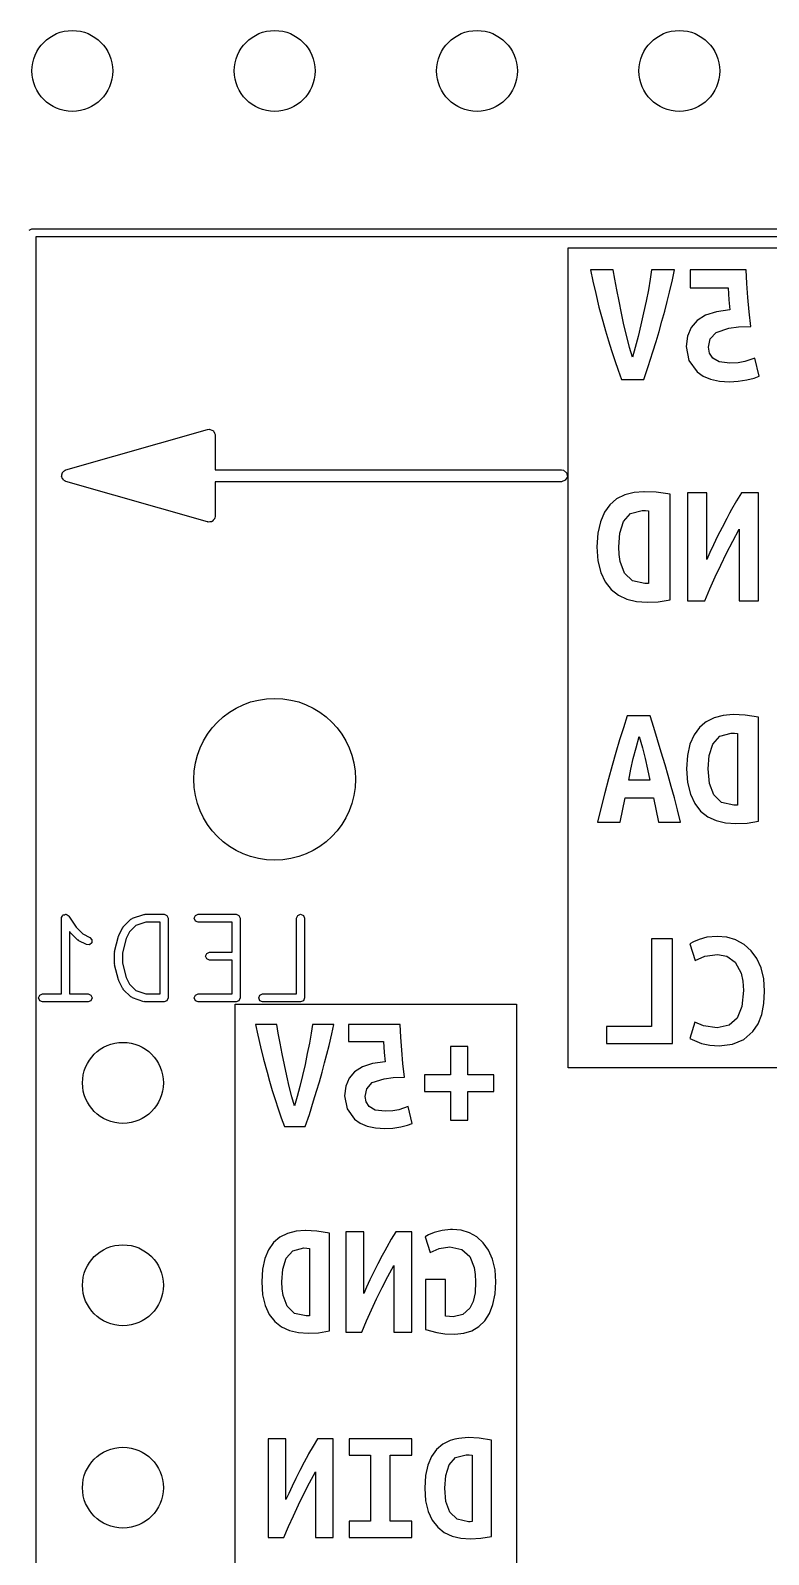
# Model space of a CAD drawing. Extents: x 51 to 109, y -109 to -51.7.
# Drawn here: x 64.24 to 73.51, y -93.55 to -74.42 of the extents above; entities that cross this region are included whole.
import ezdxf

# ---------------------------------------------------------------- set-up
doc = ezdxf.new("R2010")
doc.units = 0
doc.layers.add('BLACK', color=7, linetype='CONTINUOUS')

msp = doc.modelspace()

# ---------------------------------------------------------------- linework, layer by layer
at = {"layer": 'BLACK', "linetype": 'CONTINUOUS'}
for p, q in [((64.2266, -76.9266), (64.262, -76.912)), ((64.262, -76.912), (95.758, -76.912)), ((64.312, -77.012), (64.312, -104.319)), ((93.1973, -77.012), (64.312, -77.012)), ((70.9962, -87.4427), (70.9962, -77.1493)), ((70.9962, -77.1493), (71.274, -77.1493)), ((71.274, -77.1493), (74.522, -77.1493)), ((71.5607, -77.4271), (71.274, -77.4271)), ((71.274, -77.4271), (71.3037, -77.5683)), ((71.5807, -77.5427), (71.5607, -77.4271)), ((72.0408, -77.4271), (72.0241, -77.5424)), ((72.3297, -77.4271), (72.0408, -77.4271)), ((72.3041, -77.5516), (72.3297, -77.4271)), ((73.2298, -77.4271), (72.5275, -77.4271)), ((72.5275, -77.4271), (72.5275, -77.6538)), ((73.2382, -77.5969), (73.2298, -77.4271)), ((71.3037, -77.5683), (71.3396, -77.7249)), ((71.6052, -77.676), (71.5807, -77.5427)), ((72.0241, -77.5424), (72.0008, -77.6749)), ((72.2675, -77.7072), (72.3041, -77.5516)), ((72.5275, -77.6538), (73.0009, -77.6538)), ((73.0009, -77.6538), (73.012, -77.8027)), ((73.2498, -77.7727), (73.2382, -77.5969)), ((71.3396, -77.7249), (71.3813, -77.8936)), ((71.633, -77.8202), (71.6052, -77.676)), ((71.663, -77.9683), (71.633, -77.8202)), ((71.9727, -77.8183), (71.9419, -77.9661)), ((72.0008, -77.6749), (71.9727, -77.8183)), ((72.2062, -77.9447), (72.2381, -77.8236)), ((72.2381, -77.8236), (72.2675, -77.7072)), ((73.012, -77.8027), (73.0231, -77.9294)), ((73.2654, -77.9536), (73.2498, -77.7727)), ((71.3813, -77.8936), (71.4285, -78.0705)), ((71.6952, -78.1172), (71.663, -77.9683)), ((71.9419, -77.9661), (71.9085, -78.115)), ((72.1719, -78.0705), (72.2062, -77.9447)), ((72.7179, -77.9966), (72.612, -78.0628)), ((72.855, -77.9521), (72.7179, -77.9966)), ((73.0231, -77.9294), (72.855, -77.9521)), ((73.2854, -78.1383), (73.2654, -77.9536)), ((71.4285, -78.0705), (71.4629, -78.192)), ((71.4629, -78.192), (71.4996, -78.315)), ((71.7296, -78.2639), (71.6952, -78.1172)), ((71.9085, -78.115), (71.873, -78.2617)), ((72.0978, -78.3274), (72.1356, -78.1988)), ((72.1356, -78.1988), (72.1719, -78.0705)), ((72.5366, -78.1502), (72.4915, -78.2583)), ((72.612, -78.0628), (72.5366, -78.1502)), ((72.7753, -78.2928), (72.8509, -78.2106)), ((72.8509, -78.2106), (73.012, -78.1572)), ((73.012, -78.1572), (73.1326, -78.143)), ((73.1326, -78.143), (73.2854, -78.1383)), ((71.4996, -78.315), (71.5385, -78.4395)), ((71.7652, -78.4014), (71.7296, -78.2639)), ((71.8008, -78.5228), (71.7652, -78.4014)), ((71.8366, -78.3997), (71.8008, -78.5228)), ((71.873, -78.2617), (71.8366, -78.3997)), ((72.0586, -78.4561), (72.0978, -78.3274)), ((72.4915, -78.2583), (72.4764, -78.3872)), ((72.4764, -78.3872), (72.5097, -78.5639)), ((72.7564, -78.3984), (72.7753, -78.2928)), ((72.7675, -78.4717), (72.7564, -78.3984)), ((71.5385, -78.4395), (71.579, -78.5633)), ((71.579, -78.5633), (71.6205, -78.6844)), ((72.0002, -78.6395), (72.0586, -78.4561)), ((72.5097, -78.5639), (72.612, -78.7051)), ((72.8087, -78.535), (72.7675, -78.4717)), ((72.8909, -78.5806), (72.8087, -78.535)), ((73.0231, -78.5984), (72.8909, -78.5806)), ((73.127, -78.5934), (73.0231, -78.5984)), ((73.212, -78.5784), (73.127, -78.5934)), ((73.3365, -78.5339), (73.212, -78.5784)), ((73.3921, -78.7606), (73.3365, -78.5339)), ((71.6205, -78.6844), (71.663, -78.8029)), ((71.663, -78.8029), (71.9452, -78.8029)), ((71.9452, -78.8029), (72.0002, -78.6395)), ((72.612, -78.7051), (72.6892, -78.7584)), ((72.6892, -78.7584), (72.7831, -78.7984)), ((72.7831, -78.7984), (72.8937, -78.8234)), ((73.2365, -78.8084), (73.3287, -78.7851)), ((73.3287, -78.7851), (73.3921, -78.7606)), ((72.8937, -78.8234), (73.0209, -78.8317)), ((73.0209, -78.8317), (73.1298, -78.8251)), ((73.1298, -78.8251), (73.2365, -78.8084)), ((64.6894, -79.9379), (66.4674, -79.4299)), ((66.4674, -79.4299), (66.4933, -79.4272)), ((66.4933, -79.4272), (66.497, -79.4288)), ((66.497, -79.4288), (66.501, -79.4281)), ((66.501, -79.4281), (66.5201, -79.4391)), ((66.5201, -79.4391), (66.5402, -79.4481)), ((66.5402, -79.4481), (66.5419, -79.4518)), ((66.5419, -79.4518), (66.5455, -79.4538)), ((66.5455, -79.4538), (66.553, -79.4745)), ((66.553, -79.4745), (66.5626, -79.4942)), ((66.5626, -79.4942), (66.5616, -79.4982)), ((66.5616, -79.4982), (66.563, -79.502)), ((66.563, -79.502), (66.563, -79.935)), ((64.6618, -79.9525), (64.6718, -79.9489)), ((64.6718, -79.9489), (64.6794, -79.9415)), ((64.6794, -79.9415), (64.6849, -79.9411)), ((64.6849, -79.9411), (64.6894, -79.9379)), ((66.563, -79.935), (70.91, -79.935)), ((70.91, -79.935), (70.9357, -79.9395)), ((70.9357, -79.9395), (70.975, -79.9725)), ((64.6354, -80.0178), (64.638, -80.0074)), ((64.6378, -80.0227), (64.6354, -80.0178)), ((64.6361, -79.997), (64.6415, -79.9878)), ((64.638, -80.0074), (64.6361, -79.997)), ((64.6372, -80.0282), (64.6378, -80.0227)), ((64.6432, -80.037), (64.6372, -80.0282)), ((64.6415, -79.9878), (64.6426, -79.9772)), ((64.6426, -79.9772), (64.6465, -79.9733)), ((64.645, -80.0475), (64.6432, -80.037)), ((64.6532, -80.0543), (64.645, -80.0475)), ((64.6465, -79.9733), (64.6479, -79.968)), ((64.6479, -79.968), (64.6565, -79.9618)), ((64.6578, -80.0639), (64.6532, -80.0543)), ((64.6565, -79.9618), (64.6618, -79.9525)), ((64.6629, -80.0661), (64.6578, -80.0639)), ((64.666, -80.0707), (64.6629, -80.0661)), ((64.682, -80.0785), (64.666, -80.0707)), ((64.6843, -80.0805), (64.682, -80.0785)), ((64.687, -80.0809), (64.6843, -80.0805)), ((64.6894, -80.0821), (64.687, -80.0809)), ((66.4674, -80.5901), (64.6894, -80.0821)), ((70.91, -80.085), (66.563, -80.085)), ((66.563, -80.085), (66.563, -80.518)), ((70.9582, -80.0675), (70.91, -80.085)), ((70.9839, -80.023), (70.9582, -80.0675)), ((70.975, -79.9725), (70.9839, -80.023)), ((71.6029, -80.3003), (71.5178, -80.3734)), ((71.705, -80.2497), (71.6029, -80.3003)), ((71.8213, -80.2201), (71.705, -80.2497)), ((71.9452, -80.2106), (71.8213, -80.2201)), ((71.9491, -80.2103), (71.9452, -80.2106)), ((72.1002, -80.2168), (71.9491, -80.2103)), ((72.2732, -80.2431), (72.1002, -80.2168)), ((72.2732, -81.5656), (72.2732, -80.2431)), ((72.7352, -80.2256), (72.4922, -80.2256)), ((72.4922, -80.2256), (72.4922, -81.581)), ((72.7352, -81.0598), (72.7352, -80.2256)), ((73.1075, -80.326), (73.0462, -80.4347)), ((73.1688, -80.2256), (73.1075, -80.326)), ((73.3855, -80.2256), (73.1688, -80.2256)), ((73.3855, -81.581), (73.3855, -80.2256)), ((66.563, -80.518), (66.5585, -80.5437)), ((71.4496, -80.4692), (71.3984, -80.588)), ((71.5178, -80.3734), (71.4496, -80.4692)), ((71.6886, -80.5847), (71.7783, -80.4829)), ((71.7783, -80.4829), (71.925, -80.4445)), ((71.925, -80.4445), (71.9645, -80.4456)), ((71.9645, -80.4456), (72.0039, -80.4511)), ((72.0039, -80.4511), (72.0039, -81.362)), ((73.0209, -80.4816), (72.9857, -80.5472)), ((73.0462, -80.4347), (73.0209, -80.4816)), ((66.4715, -80.5898), (66.4674, -80.5901)), ((66.475, -80.5919), (66.4715, -80.5898)), ((66.4966, -80.588), (66.475, -80.5919)), ((66.5186, -80.5865), (66.4966, -80.588)), ((66.5215, -80.5837), (66.5186, -80.5865)), ((66.5255, -80.583), (66.5215, -80.5837)), ((66.5396, -80.5661), (66.5255, -80.583)), ((66.5554, -80.5508), (66.5396, -80.5661)), ((66.5559, -80.5468), (66.5554, -80.5508)), ((66.5585, -80.5437), (66.5559, -80.5468)), ((71.3984, -80.588), (71.3664, -80.7317)), ((71.6426, -80.7314), (71.6886, -80.5847)), ((72.9268, -80.6591), (72.871, -80.7692)), ((72.9857, -80.5472), (72.9268, -80.6591)), ((73.0611, -80.8313), (73.1425, -80.681)), ((73.1425, -80.681), (73.1425, -81.581)), ((71.3664, -80.7317), (71.3557, -80.9022)), ((71.3557, -80.9022), (71.3675, -81.0765)), ((71.6294, -80.9022), (71.6426, -80.7314)), ((71.6336, -80.9988), (71.6294, -80.9022)), ((72.8195, -80.8759), (72.7738, -80.9744)), ((72.871, -80.7692), (72.8195, -80.8759)), ((72.9834, -80.9813), (73.0611, -80.8313)), ((71.3675, -81.0765), (71.4028, -81.223)), ((71.6459, -81.0872), (71.6336, -80.9988)), ((71.7006, -81.2328), (71.6459, -81.0872)), ((72.7738, -80.9744), (72.7352, -81.0598)), ((72.9093, -81.131), (72.9834, -80.9813)), ((71.4028, -81.223), (71.4589, -81.3431)), ((71.8013, -81.3292), (71.7006, -81.2328)), ((72.7721, -81.4307), (72.8389, -81.2808)), ((72.8389, -81.2808), (72.9093, -81.131)), ((71.4589, -81.3431), (71.5331, -81.4386)), ((71.5331, -81.4386), (71.6242, -81.5106)), ((71.9557, -81.3642), (71.8013, -81.3292)), ((71.9798, -81.3642), (71.9557, -81.3642)), ((72.0039, -81.362), (71.9798, -81.3642)), ((72.7089, -81.581), (72.7721, -81.4307)), ((71.6242, -81.5106), (71.7313, -81.5602)), ((71.7313, -81.5602), (71.852, -81.5889)), ((71.852, -81.5889), (71.9842, -81.5985)), ((71.9842, -81.5985), (72.1254, -81.5908)), ((72.1254, -81.5908), (72.2732, -81.5656)), ((72.4922, -81.581), (72.7089, -81.581)), ((73.1425, -81.581), (73.3855, -81.581)), ((73.0663, -83.0083), (72.9404, -83.0181)), ((73.2152, -83.0148), (73.0663, -83.0083)), ((71.6876, -83.1724), (71.6403, -83.3258)), ((71.735, -83.0234), (71.6876, -83.1724)), ((71.9842, -83.0234), (71.735, -83.0234)), ((72.0241, -83.0234), (71.9842, -83.0234)), ((72.0699, -83.1712), (72.0241, -83.0234)), ((72.1164, -83.3231), (72.0699, -83.1712)), ((72.6413, -83.1691), (72.5741, -83.2635)), ((72.7089, -83.111), (72.6413, -83.1691)), ((72.7252, -83.0971), (72.7089, -83.111)), ((72.8258, -83.0472), (72.7252, -83.0971)), ((72.9404, -83.0181), (72.8258, -83.0472)), ((73.3857, -83.0407), (73.2152, -83.0148)), ((73.3857, -84.344), (73.3857, -83.0407)), ((71.6403, -83.3258), (71.5932, -83.4837)), ((71.8461, -83.4259), (71.886, -83.2824)), ((71.886, -83.2824), (71.926, -83.4259)), ((72.1637, -83.4792), (72.1164, -83.3231)), ((72.5237, -83.3806), (72.4921, -83.5222)), ((72.5741, -83.2635), (72.5237, -83.3806)), ((72.7643, -83.5219), (72.8096, -83.3773)), ((72.8096, -83.3773), (72.898, -83.277)), ((72.898, -83.277), (73.0426, -83.2392)), ((73.0426, -83.2392), (73.0815, -83.2403)), ((73.0815, -83.2403), (73.1203, -83.2457)), ((73.1203, -83.2457), (73.1203, -84.1433)), ((71.5932, -83.4837), (71.5462, -83.646)), ((71.7825, -83.6924), (71.8116, -83.5596)), ((71.8116, -83.5596), (71.8461, -83.4259)), ((71.926, -83.4259), (71.9605, -83.5596)), ((71.9605, -83.5596), (71.9907, -83.6924)), ((72.2119, -83.6395), (72.1637, -83.4792)), ((72.4921, -83.5222), (72.4816, -83.6902)), ((72.7513, -83.6902), (72.7643, -83.5219)), ((71.5462, -83.646), (71.4996, -83.8139)), ((71.7566, -83.8304), (71.7825, -83.6924)), ((71.9907, -83.6924), (72.0177, -83.8304)), ((72.2506, -83.7722), (72.2119, -83.6395)), ((72.2892, -83.9105), (72.2506, -83.7722)), ((72.4816, -83.6902), (72.4932, -83.862)), ((72.7675, -83.8725), (72.7513, -83.6902)), ((71.4996, -83.8139), (71.4537, -83.9888)), ((72.0177, -83.8304), (71.7566, -83.8304)), ((72.3276, -84.0544), (72.2892, -83.9105)), ((72.4932, -83.862), (72.528, -84.0063)), ((72.8214, -84.016), (72.7675, -83.8725)), ((71.4537, -83.9888), (71.4084, -84.1705)), ((71.6487, -84.3591), (71.7113, -84.0505)), ((71.7113, -84.0505), (72.0673, -84.0505)), ((72.0673, -84.0505), (72.1277, -84.3591)), ((72.3658, -84.204), (72.3276, -84.0544)), ((72.528, -84.0063), (72.5833, -84.1247)), ((72.5833, -84.1247), (72.6564, -84.2188)), ((72.9207, -84.111), (72.8214, -84.016)), ((73.0728, -84.1455), (72.9207, -84.111)), ((73.0966, -84.1455), (73.0728, -84.1455)), ((73.1203, -84.1433), (73.0966, -84.1455)), ((71.4084, -84.1705), (71.3639, -84.3591)), ((72.4039, -84.3591), (72.3658, -84.204)), ((72.6564, -84.2188), (72.7462, -84.2898)), ((72.7462, -84.2898), (72.8516, -84.3386)), ((72.8516, -84.3386), (72.9706, -84.3669)), ((73.24, -84.3688), (73.3857, -84.344)), ((71.3639, -84.3591), (71.6487, -84.3591)), ((72.1277, -84.3591), (72.4039, -84.3591)), ((72.9706, -84.3669), (73.1009, -84.3764)), ((73.1009, -84.3764), (73.24, -84.3688)), ((64.6329, -85.5634), (64.6348, -85.5587)), ((64.6329, -86.5134), (64.6329, -85.5634)), ((64.6338, -85.5536), (64.6419, -85.5415)), ((64.6348, -85.5587), (64.6338, -85.5536)), ((64.6419, -85.5415), (64.6475, -85.5281)), ((64.6475, -85.5281), (64.6523, -85.5261)), ((64.6523, -85.5261), (64.6551, -85.5218)), ((64.6551, -85.5218), (64.6694, -85.519)), ((64.6694, -85.519), (64.6829, -85.5134)), ((64.6829, -85.5134), (64.6876, -85.5154)), ((64.6876, -85.5154), (64.6927, -85.5144)), ((64.6927, -85.5144), (64.7048, -85.5225)), ((64.7048, -85.5225), (64.7182, -85.5281)), ((64.7182, -85.5281), (64.7202, -85.5328)), ((64.7202, -85.5328), (64.7245, -85.5357)), ((64.7245, -85.5357), (64.817, -85.6744)), ((64.817, -85.6744), (64.9029, -85.7604)), ((65.3524, -85.7792), (65.4, -85.6839)), ((65.4, -85.6839), (65.4063, -85.6785)), ((65.4063, -85.6785), (65.4094, -85.6709)), ((65.4094, -85.6709), (65.5046, -85.5757)), ((65.567, -85.6547), (65.4859, -85.7359)), ((65.5046, -85.5757), (65.5154, -85.5712)), ((65.5154, -85.5712), (65.5242, -85.5636)), ((65.5242, -85.5636), (65.667, -85.516)), ((65.691, -85.6134), (65.567, -85.6547)), ((65.667, -85.516), (65.6753, -85.5166)), ((65.6753, -85.5166), (65.6829, -85.5134)), ((65.6829, -85.5134), (65.921, -85.5134)), ((65.871, -85.6134), (65.691, -85.6134)), ((65.871, -86.5134), (65.871, -85.6134)), ((65.921, -85.5134), (65.9563, -85.5281)), ((65.9563, -85.5281), (65.971, -85.5634)), ((65.971, -85.5634), (65.971, -86.5634)), ((66.2995, -85.5634), (66.3142, -85.5281)), ((66.3142, -85.5988), (66.2995, -85.5634)), ((66.3142, -85.5281), (66.3495, -85.5134)), ((66.3495, -85.6134), (66.3142, -85.5988)), ((66.3495, -85.5134), (66.8257, -85.5134)), ((66.7757, -85.6134), (66.3495, -85.6134)), ((66.7757, -85.9896), (66.7757, -85.6134)), ((66.8257, -85.5134), (66.8611, -85.5281)), ((66.8611, -85.5281), (66.8757, -85.5634)), ((66.8757, -85.5634), (66.8757, -86.5634)), ((67.5852, -85.5634), (67.5999, -85.5281)), ((67.5852, -86.5134), (67.5852, -85.5634)), ((67.5999, -85.5281), (67.6352, -85.5134)), ((67.6352, -85.5134), (67.6706, -85.5281)), ((67.6706, -85.5281), (67.6852, -85.5634)), ((67.6852, -85.5634), (67.6852, -86.5634)), ((64.7365, -85.734), (64.7329, -85.7286)), ((64.7329, -85.7286), (64.7329, -86.5134)), ((64.7408, -85.7369), (64.7365, -85.734)), ((64.7427, -85.7416), (64.7408, -85.7369)), ((64.838, -85.8369), (64.7427, -85.7416)), ((64.8456, -85.84), (64.838, -85.8369)), ((64.851, -85.8462), (64.8456, -85.84)), ((64.9462, -85.8939), (64.851, -85.8462)), ((64.9029, -85.7604), (64.9909, -85.8044)), ((65.0133, -85.8715), (64.9844, -85.8966)), ((64.9909, -85.8044), (65.016, -85.8333)), ((65.016, -85.8333), (65.0133, -85.8715)), ((65.301, -85.9799), (65.3486, -85.7894)), ((65.3486, -85.7894), (65.352, -85.7848)), ((65.352, -85.7848), (65.3524, -85.7792)), ((65.4443, -85.819), (65.3995, -85.9981)), ((65.4859, -85.7359), (65.4443, -85.819)), ((72.3033, -85.8207), (72.0396, -85.8207)), ((72.0396, -85.8207), (72.0396, -86.9203)), ((72.3033, -87.1372), (72.3033, -85.8207)), ((72.566, -85.8612), (72.5224, -85.8867)), ((72.6372, -85.8292), (72.566, -85.8612)), ((72.7361, -85.8027), (72.6372, -85.8292)), ((72.8627, -85.791), (72.7361, -85.8027)), ((72.9873, -85.8024), (72.8627, -85.791)), ((73.1009, -85.8364), (72.9873, -85.8024)), ((73.1019, -85.8367), (73.1009, -85.8364)), ((73.204, -85.8931), (73.1019, -85.8367)), ((64.9844, -85.8966), (64.9462, -85.8939)), ((65.2995, -85.992), (65.3019, -85.9861)), ((65.2995, -86.1348), (65.2995, -85.992)), ((65.3019, -85.9861), (65.301, -85.9799)), ((65.3995, -85.9981), (65.3995, -86.1287)), ((66.4424, -86.0396), (66.457, -86.0043)), ((66.457, -86.075), (66.4424, -86.0396)), ((66.457, -86.0043), (66.4924, -85.9896)), ((66.4924, -85.9896), (66.7757, -85.9896)), ((72.5224, -85.8867), (72.5904, -86.0951)), ((72.5904, -86.0951), (72.7085, -86.0409)), ((72.7085, -86.0409), (72.8669, -86.0185)), ((72.8669, -86.0185), (72.9871, -86.0409)), ((72.9871, -86.0409), (73.0913, -86.1153)), ((73.2912, -85.9707), (73.204, -85.8931)), ((73.3622, -86.0688), (73.2912, -85.9707)), ((73.4156, -86.1865), (73.3622, -86.0688)), ((65.3019, -86.1407), (65.2995, -86.1348)), ((65.301, -86.147), (65.3019, -86.1407)), ((65.3486, -86.3374), (65.301, -86.147)), ((65.3995, -86.1287), (65.4443, -86.3079)), ((66.4924, -86.0896), (66.457, -86.075)), ((66.7757, -86.0896), (66.4924, -86.0896)), ((66.7757, -86.5134), (66.7757, -86.0896)), ((73.0913, -86.1153), (73.1657, -86.2546)), ((73.1657, -86.2546), (73.1873, -86.3524)), ((73.4491, -86.3232), (73.4156, -86.1865)), ((65.352, -86.342), (65.3486, -86.3374)), ((65.3524, -86.3477), (65.352, -86.342)), ((65.4, -86.4429), (65.3524, -86.3477)), ((65.4063, -86.4483), (65.4, -86.4429)), ((65.4094, -86.4559), (65.4063, -86.4483)), ((65.4443, -86.3079), (65.4859, -86.3909)), ((65.4859, -86.3909), (65.567, -86.4721)), ((73.1873, -86.3524), (73.1944, -86.4715)), ((73.4603, -86.4779), (73.4491, -86.3232)), ((64.3471, -86.5634), (64.3618, -86.5281)), ((64.3618, -86.5988), (64.3471, -86.5634)), ((64.3618, -86.5281), (64.3971, -86.5134)), ((64.3971, -86.6134), (64.3618, -86.5988)), ((64.3971, -86.5134), (64.6329, -86.5134)), ((64.6829, -86.6134), (64.3971, -86.6134)), ((64.9686, -86.6134), (64.6829, -86.6134)), ((64.7329, -86.5134), (64.9686, -86.5134)), ((64.9686, -86.5134), (65.0039, -86.5281)), ((65.0039, -86.5988), (64.9686, -86.6134)), ((65.0039, -86.5281), (65.0186, -86.5634)), ((65.0186, -86.5634), (65.0039, -86.5988)), ((65.5046, -86.5512), (65.4094, -86.4559)), ((65.5154, -86.5556), (65.5046, -86.5512)), ((65.5242, -86.5632), (65.5154, -86.5556)), ((65.667, -86.6109), (65.5242, -86.5632)), ((65.567, -86.4721), (65.691, -86.5134)), ((65.6753, -86.6103), (65.667, -86.6109)), ((65.6829, -86.6134), (65.6753, -86.6103)), ((65.921, -86.6134), (65.6829, -86.6134)), ((65.691, -86.5134), (65.871, -86.5134)), ((65.9563, -86.5988), (65.921, -86.6134)), ((65.971, -86.5634), (65.9563, -86.5988)), ((66.2995, -86.5634), (66.3142, -86.5281)), ((66.3142, -86.5988), (66.2995, -86.5634)), ((66.3142, -86.5281), (66.3495, -86.5134)), ((66.3495, -86.6134), (66.3142, -86.5988)), ((66.3495, -86.5134), (66.7757, -86.5134)), ((66.8257, -86.6134), (66.3495, -86.6134)), ((66.8129, -98.7787), (66.8129, -86.6413)), ((66.8129, -86.6413), (67.0709, -86.6413)), ((66.8611, -86.5988), (66.8257, -86.6134)), ((66.8757, -86.5634), (66.8611, -86.5988)), ((67.0709, -86.6413), (70.0891, -86.6413)), ((67.109, -86.5634), (67.1237, -86.5281)), ((67.1237, -86.5988), (67.109, -86.5634)), ((67.1237, -86.5281), (67.159, -86.5134)), ((67.159, -86.6134), (67.1237, -86.5988)), ((67.159, -86.5134), (67.5852, -86.5134)), ((67.6352, -86.6134), (67.159, -86.6134)), ((67.6706, -86.5988), (67.6352, -86.6134)), ((67.6852, -86.5634), (67.6706, -86.5988)), ((70.0891, -86.6413), (70.3471, -86.6413)), ((70.3471, -86.6413), (70.3471, -98.7787)), ((73.1944, -86.4715), (73.175, -86.6707)), ((73.4236, -86.7698), (73.4511, -86.6333)), ((73.4511, -86.6333), (73.4603, -86.4779)), ((73.1168, -86.8171), (73.0145, -86.9073)), ((73.175, -86.6707), (73.1168, -86.8171)), ((73.3777, -86.8875), (73.4236, -86.7698)), ((67.3371, -86.8992), (67.0709, -86.8992)), ((67.0709, -86.8992), (67.0985, -87.0303)), ((67.3557, -87.0066), (67.3371, -86.8992)), ((67.3784, -87.1304), (67.3557, -87.0066)), ((67.7674, -87.0063), (67.7457, -87.1293)), ((67.7828, -86.8992), (67.7674, -87.0063)), ((68.0511, -86.8992), (67.7828, -86.8992)), ((67.9933, -87.1593), (68.0274, -87.0148)), ((68.0274, -87.0148), (68.0511, -86.8992)), ((68.887, -86.8992), (68.2348, -86.8992)), ((68.2348, -86.8992), (68.2348, -87.1097)), ((68.8947, -87.0569), (68.887, -86.8992)), ((71.6487, -86.9203), (71.476, -86.9203)), ((71.476, -86.9203), (71.476, -87.1372)), ((72.0396, -86.9203), (71.6487, -86.9203)), ((72.5862, -86.8671), (72.5202, -87.0734)), ((72.6936, -86.9139), (72.5862, -86.8671)), ((72.8627, -86.9373), (72.6936, -86.9139)), ((73.0145, -86.9073), (72.8627, -86.9373)), ((73.201, -87.0855), (73.3135, -86.9862)), ((73.3135, -86.9862), (73.3777, -86.8875)), ((67.0985, -87.0303), (67.1317, -87.1758)), ((67.1317, -87.1758), (67.1704, -87.3324)), ((67.4041, -87.2643), (67.3784, -87.1304)), ((67.7457, -87.1293), (67.7196, -87.2625)), ((67.9661, -87.2674), (67.9933, -87.1593)), ((68.2348, -87.1097), (68.6744, -87.1097)), ((68.6744, -87.1097), (68.6847, -87.248)), ((68.9055, -87.2202), (68.8947, -87.0569)), ((69.7352, -87.1717), (69.5164, -87.1717)), ((69.5164, -87.1717), (69.5164, -87.5307)), ((69.7352, -87.5307), (69.7352, -87.1717)), ((71.476, -87.1372), (72.3033, -87.1372)), ((72.5202, -87.0734), (72.6702, -87.1362)), ((72.6702, -87.1362), (72.772, -87.1577)), ((72.772, -87.1577), (72.8882, -87.1649)), ((72.8882, -87.1649), (73.0593, -87.145)), ((73.0593, -87.145), (73.201, -87.0855)), ((67.1704, -87.3324), (67.2143, -87.4967)), ((67.432, -87.4018), (67.4041, -87.2643)), ((67.4619, -87.54), (67.432, -87.4018)), ((67.691, -87.3997), (67.6601, -87.538)), ((67.7196, -87.2625), (67.691, -87.3997)), ((67.9046, -87.4967), (67.9365, -87.3799)), ((67.9365, -87.3799), (67.9661, -87.2674)), ((68.5389, -87.3867), (68.4116, -87.428)), ((68.695, -87.3656), (68.5389, -87.3867)), ((68.6847, -87.248), (68.695, -87.3656)), ((68.92, -87.3881), (68.9055, -87.2202)), ((68.9385, -87.5596), (68.92, -87.3881)), ((67.2143, -87.4967), (67.2463, -87.6095)), ((67.4939, -87.6762), (67.4619, -87.54)), ((67.6601, -87.538), (67.627, -87.6742)), ((67.8709, -87.6158), (67.9046, -87.4967)), ((68.2433, -87.5706), (68.2013, -87.6711)), ((68.3132, -87.4895), (68.2433, -87.5706)), ((68.4116, -87.428), (68.3132, -87.4895)), ((68.5351, -87.6267), (68.6847, -87.5772)), ((68.6847, -87.5772), (68.7967, -87.564)), ((68.7967, -87.564), (68.9385, -87.5596)), ((69.5164, -87.5307), (69.1924, -87.5307)), ((69.1924, -87.5307), (69.1924, -87.7392)), ((70.0592, -87.5307), (69.7352, -87.5307)), ((70.0592, -87.7392), (70.0592, -87.5307)), ((71.274, -87.4427), (70.9962, -87.4427)), ((71.476, -87.4427), (71.274, -87.4427)), ((72.8882, -87.4427), (71.476, -87.4427)), ((74.0877, -87.4427), (72.8882, -87.4427)), ((67.2463, -87.6095), (67.2803, -87.7237)), ((67.2803, -87.7237), (67.3164, -87.8393)), ((67.5269, -87.8039), (67.4939, -87.6762)), ((67.627, -87.6742), (67.5932, -87.8024)), ((67.7994, -87.8548), (67.8358, -87.7352)), ((67.8358, -87.7352), (67.8709, -87.6158)), ((68.2013, -87.6711), (68.1873, -87.7908)), ((68.1873, -87.7908), (68.2183, -87.9548)), ((68.4474, -87.8011), (68.4649, -87.7031)), ((68.4649, -87.7031), (68.5351, -87.6267)), ((69.1924, -87.7392), (69.5164, -87.7392)), ((69.5164, -87.7392), (69.5164, -88.0983)), ((69.7352, -88.0983), (69.7352, -87.7392)), ((69.7352, -87.7392), (70.0592, -87.7392)), ((67.3164, -87.8393), (67.354, -87.9543)), ((67.354, -87.9543), (67.3926, -88.0667)), ((67.56, -87.9167), (67.5269, -87.8039)), ((67.5932, -87.8024), (67.56, -87.9167)), ((67.7452, -88.025), (67.7994, -87.8548)), ((68.2183, -87.9548), (68.3132, -88.0859)), ((68.4577, -87.8692), (68.4474, -87.8011)), ((68.4959, -87.928), (68.4577, -87.8692)), ((68.5722, -87.9703), (68.4959, -87.928)), ((68.695, -87.9868), (68.5722, -87.9703)), ((68.7915, -87.9822), (68.695, -87.9868)), ((68.8704, -87.9683), (68.7915, -87.9822)), ((68.986, -87.927), (68.8704, -87.9683)), ((69.0376, -88.1375), (68.986, -87.927)), ((67.3926, -88.0667), (67.432, -88.1767)), ((67.6941, -88.1767), (67.7452, -88.025)), ((68.3132, -88.0859), (68.3849, -88.1354)), ((68.3849, -88.1354), (68.4721, -88.1726)), ((68.4721, -88.1726), (68.5748, -88.1958)), ((68.8931, -88.1819), (68.9788, -88.1602)), ((68.9788, -88.1602), (69.0376, -88.1375)), ((69.5164, -88.0983), (69.7352, -88.0983)), ((67.432, -88.1767), (67.6941, -88.1767)), ((68.5748, -88.1958), (68.693, -88.2035)), ((68.693, -88.2035), (68.7941, -88.1973)), ((68.7941, -88.1973), (68.8931, -88.1819)), ((67.5791, -89.4927), (67.471, -89.5202)), ((67.6941, -89.4839), (67.5791, -89.4927)), ((67.6977, -89.4836), (67.6941, -89.4839)), ((67.838, -89.4897), (67.6977, -89.4836)), ((67.9987, -89.5141), (67.838, -89.4897)), ((67.9987, -90.7422), (67.9987, -89.5141)), ((68.4277, -89.4978), (68.202, -89.4978)), ((68.202, -89.4978), (68.202, -90.7564)), ((68.4277, -90.2725), (68.4277, -89.4978)), ((68.8303, -89.4978), (68.7733, -89.5911)), ((69.0316, -89.4978), (68.8303, -89.4978)), ((69.0316, -90.7564), (69.0316, -89.4978)), ((69.3101, -89.5059), (69.24, -89.5364)), ((69.4108, -89.4805), (69.3101, -89.5059)), ((69.5164, -89.4715), (69.4108, -89.4805)), ((69.5419, -89.4693), (69.5164, -89.4715)), ((69.6522, -89.4798), (69.5419, -89.4693)), ((69.7554, -89.511), (69.6522, -89.4798)), ((69.8484, -89.5631), (69.7554, -89.511)), ((67.2972, -89.635), (67.2339, -89.724)), ((67.3762, -89.5672), (67.2972, -89.635)), ((67.471, -89.5202), (67.3762, -89.5672)), ((67.5392, -89.7367), (67.6754, -89.7011)), ((67.6754, -89.7011), (67.712, -89.7021)), ((67.712, -89.7021), (67.7486, -89.7072)), ((68.7164, -89.692), (68.693, -89.7356)), ((68.7733, -89.5911), (68.7164, -89.692)), ((69.24, -89.5364), (69.1983, -89.5608)), ((69.1983, -89.5608), (69.2633, -89.7601)), ((69.3731, -89.7093), (69.5073, -89.6869)), ((69.5073, -89.6869), (69.6578, -89.7194)), ((69.9282, -89.6361), (69.8484, -89.5631)), ((69.9938, -89.7293), (69.9282, -89.6361)), ((67.1864, -89.8343), (67.1566, -89.9677)), ((67.2339, -89.724), (67.1864, -89.8343)), ((67.4131, -89.9675), (67.4558, -89.8313)), ((67.4558, -89.8313), (67.5392, -89.7367)), ((67.7486, -89.7072), (67.7486, -90.5531)), ((68.6602, -89.7964), (68.6056, -89.9004)), ((68.693, -89.7356), (68.6602, -89.7964)), ((69.2633, -89.7601), (69.3731, -89.7093)), ((69.6578, -89.7194), (69.7584, -89.8099)), ((69.7584, -89.8099), (69.8154, -89.9482)), ((70.0441, -89.8424), (69.9938, -89.7293)), ((70.0761, -89.9749), (70.0441, -89.8424)), ((67.1566, -89.9677), (67.1467, -90.1261)), ((67.4009, -90.1261), (67.4131, -89.9675)), ((68.5537, -90.0026), (68.506, -90.1017)), ((68.6056, -89.9004), (68.5537, -90.0026)), ((68.6581, -90.1995), (68.7303, -90.0602)), ((68.7303, -90.0602), (68.8059, -89.9207)), ((68.8059, -89.9207), (68.8059, -90.7564)), ((69.8154, -89.9482), (69.8283, -90.0328)), ((69.8283, -90.0328), (69.8327, -90.1261)), ((70.0868, -90.1261), (70.0761, -89.9749)), ((67.1467, -90.1261), (67.1577, -90.288)), ((67.4047, -90.2158), (67.4009, -90.1261)), ((67.4161, -90.2979), (67.4047, -90.2158)), ((68.4635, -90.1932), (68.4277, -90.2725)), ((68.506, -90.1017), (68.4635, -90.1932)), ((68.5893, -90.3386), (68.6581, -90.1995)), ((69.4545, -90.0976), (69.2044, -90.0976)), ((69.2044, -90.0976), (69.2044, -90.7259)), ((69.4545, -90.5571), (69.4545, -90.0976)), ((69.8248, -90.2633), (69.801, -90.3741)), ((69.8327, -90.1261), (69.8248, -90.2633)), ((70.0502, -90.4118), (70.0777, -90.2788)), ((70.0777, -90.2788), (70.0868, -90.1261)), ((67.1577, -90.288), (67.1904, -90.424)), ((67.1904, -90.424), (67.2426, -90.5355)), ((67.467, -90.4331), (67.4161, -90.2979)), ((67.5605, -90.5226), (67.467, -90.4331)), ((68.5239, -90.4776), (68.5893, -90.3386)), ((69.7615, -90.4585), (69.6736, -90.5386)), ((69.801, -90.3741), (69.7615, -90.4585)), ((70.006, -90.5246), (70.0502, -90.4118)), ((67.2426, -90.5355), (67.3114, -90.6242)), ((67.3114, -90.6242), (67.3961, -90.6911)), ((67.7038, -90.5551), (67.5605, -90.5226)), ((67.7262, -90.5551), (67.7038, -90.5551)), ((67.7486, -90.5531), (67.7262, -90.5551)), ((68.4033, -90.7564), (68.4619, -90.6169)), ((68.4619, -90.6169), (68.5239, -90.4776)), ((69.5033, -90.5632), (69.4545, -90.5571)), ((69.5521, -90.5653), (69.5033, -90.5632)), ((69.6736, -90.5386), (69.5521, -90.5653)), ((69.8726, -90.6893), (69.9465, -90.6171)), ((69.9465, -90.6171), (70.006, -90.5246)), ((67.3961, -90.6911), (67.4954, -90.7371)), ((67.4954, -90.7371), (67.6075, -90.7638)), ((67.6075, -90.7638), (67.7303, -90.7727)), ((67.7303, -90.7727), (67.8614, -90.7655)), ((67.8614, -90.7655), (67.9987, -90.7422)), ((68.202, -90.7564), (68.4033, -90.7564)), ((68.8059, -90.7564), (69.0316, -90.7564)), ((69.2044, -90.7259), (69.3437, -90.7625)), ((69.3437, -90.7625), (69.4481, -90.7777)), ((69.4481, -90.7777), (69.5724, -90.7828)), ((69.5724, -90.7828), (69.6845, -90.7724)), ((69.6845, -90.7724), (69.7849, -90.7411)), ((69.7849, -90.7411), (69.8726, -90.6893)), ((67.4508, -92.0958), (67.2284, -92.0958)), ((67.2284, -92.0958), (67.2284, -93.3361)), ((67.4508, -92.8592), (67.4508, -92.0958)), ((67.7914, -92.1877), (67.7353, -92.2872)), ((67.8475, -92.0958), (67.7914, -92.1877)), ((68.0459, -92.0958), (67.8475, -92.0958)), ((68.0459, -93.3361), (68.0459, -92.0958)), ((68.2443, -92.0958), (68.2443, -92.3002)), ((68.4033, -92.0958), (68.2443, -92.0958)), ((69.0317, -92.0958), (68.4033, -92.0958)), ((69.0317, -92.3002), (69.0317, -92.0958)), ((69.4202, -92.1642), (69.3423, -92.2311)), ((69.5136, -92.1179), (69.4202, -92.1642)), ((69.5724, -92.1029), (69.5136, -92.1179)), ((69.62, -92.0908), (69.5724, -92.1029)), ((69.737, -92.0818), (69.62, -92.0908)), ((69.8752, -92.0878), (69.737, -92.0818)), ((70.0335, -92.1119), (69.8752, -92.0878)), ((70.0335, -93.322), (70.0335, -92.1119)), ((67.7303, -92.2966), (67.68, -92.3901)), ((67.7353, -92.2872), (67.7303, -92.2966)), ((68.2443, -92.3002), (68.5128, -92.3002)), ((68.5128, -92.3002), (68.5128, -93.1317)), ((68.7612, -93.1317), (68.7612, -92.3002)), ((68.7612, -92.3002), (69.0317, -92.3002)), ((69.2799, -92.3187), (69.2331, -92.4274)), ((69.3423, -92.2311), (69.2799, -92.3187)), ((69.4985, -92.4244), (69.5807, -92.3312)), ((69.5807, -92.3312), (69.7149, -92.2962)), ((69.7149, -92.2962), (69.751, -92.2972)), ((69.751, -92.2972), (69.7871, -92.3022)), ((69.7871, -92.3022), (69.7871, -93.1357)), ((67.6261, -92.4925), (67.575, -92.5932)), ((67.68, -92.3901), (67.6261, -92.4925)), ((67.749, -92.6501), (67.8235, -92.5126)), ((67.8235, -92.5126), (67.8235, -93.3361)), ((69.2038, -92.5589), (69.194, -92.7149)), ((69.2331, -92.4274), (69.2038, -92.5589)), ((69.4444, -92.7149), (69.4565, -92.5587)), ((69.4565, -92.5587), (69.4985, -92.4244)), ((67.528, -92.6909), (67.4861, -92.7811)), ((67.575, -92.5932), (67.528, -92.6909)), ((67.6779, -92.7873), (67.749, -92.6501)), ((69.194, -92.7149), (69.2048, -92.8745)), ((69.4595, -92.8843), (69.4444, -92.7149)), ((67.4861, -92.7811), (67.4508, -92.8592)), ((67.5457, -93.0614), (67.6101, -92.9243)), ((67.6101, -92.9243), (67.6779, -92.7873)), ((69.2048, -92.8745), (69.2371, -93.0085)), ((69.5096, -93.0175), (69.4595, -92.8843)), ((67.4846, -93.1986), (67.5457, -93.0614)), ((68.5128, -93.1317), (68.2443, -93.1317)), ((68.2443, -93.1317), (68.2443, -93.3361)), ((69.0317, -93.1317), (68.7612, -93.1317)), ((69.0317, -93.3361), (69.0317, -93.1317)), ((69.2371, -93.0085), (69.2884, -93.1184)), ((69.2884, -93.1184), (69.3563, -93.2058)), ((69.6017, -93.1057), (69.5096, -93.0175)), ((69.743, -93.1377), (69.6017, -93.1057)), ((69.765, -93.1377), (69.743, -93.1377)), ((69.7871, -93.1357), (69.765, -93.1377)), ((67.2284, -93.3361), (67.4268, -93.3361)), ((67.4268, -93.3361), (67.4846, -93.1986)), ((67.8235, -93.3361), (68.0459, -93.3361)), ((68.2443, -93.3361), (69.0317, -93.3361)), ((69.3563, -93.2058), (69.4397, -93.2717)), ((69.4397, -93.2717), (69.5376, -93.317)), ((69.5376, -93.317), (69.6481, -93.3433)), ((69.8983, -93.3451), (70.0335, -93.322)), ((69.6481, -93.3433), (69.769, -93.3521)), ((69.769, -93.3521), (69.8983, -93.3451))]:
    msp.add_line(p, q, dxfattribs=at)
at = {"layer": 'BLACK'}
for centre, radius in [((64.77, -74.93), 0.508), ((67.31, -74.93), 0.508), ((69.85, -74.93), 0.508), ((72.39, -74.93), 0.508), ((67.31, -83.82), 1.016), ((65.405, -87.63), 0.508), ((65.405, -90.17), 0.508), ((65.405, -92.71), 0.508)]:
    msp.add_circle(centre, radius, dxfattribs=at)

doc.saveas('drawing.dxf')
